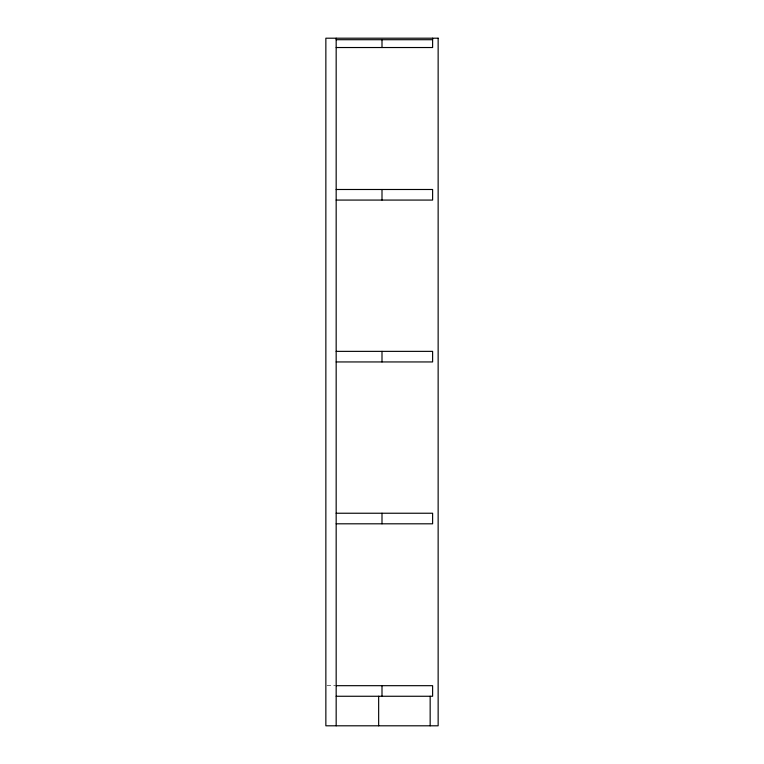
<?xml version="1.0" encoding="UTF-8"?>
<svg xmlns="http://www.w3.org/2000/svg" width="764" height="764" viewBox="0 0 764 764"><rect width="100%" height="100%" fill="white"/><g stroke="black" fill="none" stroke-linecap="round" stroke-linejoin="round"><path stroke-width="0.57" stroke-dasharray="3.82 2.86" d="M327.002 685.68L335.024 685.68"/><path stroke-width="1.15" d="M336.17 39.709L432.615 39.709M336.17 47.53L432.615 47.53L432.615 38.2M336.17 189.491L432.615 189.491L432.615 200.072L336.17 200.072M336.17 351.364L432.615 351.364L432.615 361.945L336.17 361.945M336.17 513.236L432.615 513.236L432.615 523.808L336.17 523.808M336.17 685.68L432.615 685.68L432.615 696.262L336.17 696.262M430.161 696.262L430.161 725.8M382 39.709L382 47.53M382 189.491L382 200.072M382 351.364L382 361.945M382 513.236L382 523.808M382 685.68L382 696.262M378.657 696.262L378.657 725.8M336.17 38.2L336.17 725.8M438.144 38.2L325.856 38.2L325.856 725.8L438.144 725.8L438.144 38.2"/></g></svg>
